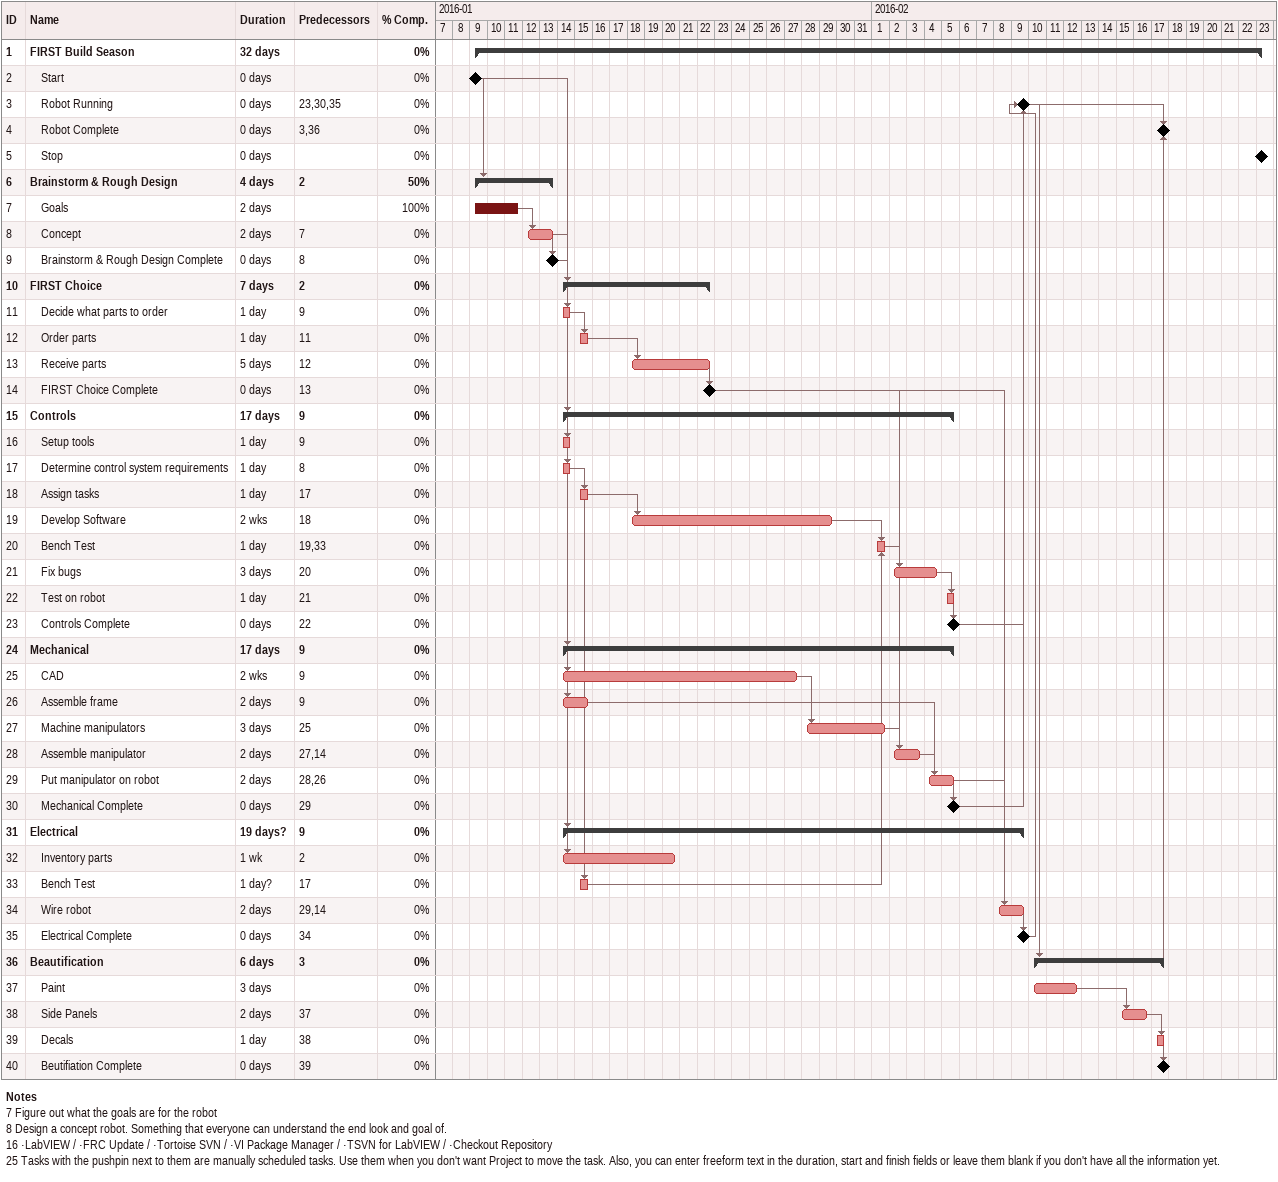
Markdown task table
| ID | Level | Task | Duration | Start | Finish | Predecessors | % complete |
|---|---|---|---|---|---|---|---|
| 1 | 1 | **FIRST Build Season** | 32d | 2016-01-09 | 2016-02-23 |  | 0 |
| 2 | 2 | Start | 0d | 2016-01-09 | 2016-01-09 |  | 0 |
| 3 | 2 | Robot Running | 0d | 2016-02-09 | 2016-02-09 | 23, 30, 35 | 0 |
| 4 | 2 | Robot Complete | 0d | 2016-02-17 | 2016-02-17 | 3, 36 | 0 |
| 5 | 2 | Stop | 0d | 2016-02-23 | 2016-02-23 |  | 0 |
| 6 | 1 | **Brainstorm & Rough Design** | 4d | 2016-01-09 | 2016-01-13 | 2 | 50 |
| 7 | 2 | Goals | 2d | 2016-01-09 | 2016-01-11 |  | 100 |
| 8 | 2 | Concept | 2d | 2016-01-12 | 2016-01-13 | 7 | 0 |
| 9 | 2 | Brainstorm & Rough Design Complete | 0d | 2016-01-13 | 2016-01-13 | 8 | 0 |
| 10 | 1 | **FIRST Choice** | 7d | 2016-01-14 | 2016-01-22 | 2 | 0 |
| 11 | 2 | Decide what parts to order | 1d | 2016-01-14 | 2016-01-14 | 9 | 0 |
| 12 | 2 | Order parts | 1d | 2016-01-15 | 2016-01-15 | 11 | 0 |
| 13 | 2 | Receive parts | 5d | 2016-01-18 | 2016-01-22 | 12 | 0 |
| 14 | 2 | FIRST Choice Complete | 0d | 2016-01-22 | 2016-01-22 | 13 | 0 |
| 15 | 1 | **Controls** | 17d | 2016-01-14 | 2016-02-05 | 9 | 0 |
| 16 | 2 | Setup tools | 1d | 2016-01-14 | 2016-01-14 | 9 | 0 |
| 17 | 2 | Determine control system requirements | 1d | 2016-01-14 | 2016-01-14 | 8 | 0 |
| 18 | 2 | Assign tasks | 1d | 2016-01-15 | 2016-01-15 | 17 | 0 |
| 19 | 2 | Develop Software | 2w | 2016-01-18 | 2016-01-29 | 18 | 0 |
| 20 | 2 | Bench Test | 1d | 2016-02-01 | 2016-02-01 | 19, 33 | 0 |
| 21 | 2 | Fix bugs | 3d | 2016-02-02 | 2016-02-04 | 20 | 0 |
| 22 | 2 | Test on robot | 1d | 2016-02-05 | 2016-02-05 | 21 | 0 |
| 23 | 2 | Controls Complete | 0d | 2016-02-05 | 2016-02-05 | 22 | 0 |
| 24 | 1 | **Mechanical** | 17d | 2016-01-14 | 2016-02-05 | 9 | 0 |
| 25 | 2 | CAD | 2w | 2016-01-14 | 2016-01-27 | 9 | 0 |
| 26 | 2 | Assemble frame | 2d | 2016-01-14 | 2016-01-15 | 9 | 0 |
| 27 | 2 | Machine manipulators | 3d | 2016-01-28 | 2016-02-01 | 25 | 0 |
| 28 | 2 | Assemble manipulator | 2d | 2016-02-02 | 2016-02-03 | 27, 14 | 0 |
| 29 | 2 | Put manipulator on robot | 2d | 2016-02-04 | 2016-02-05 | 28, 26 | 0 |
| 30 | 2 | Mechanical Complete | 0d | 2016-02-05 | 2016-02-05 | 29 | 0 |
| 31 | 1 | **Electrical** | 19d? | 2016-01-14 | 2016-02-09 | 9 | 0 |
| 32 | 2 | Inventory parts | 1w | 2016-01-14 | 2016-01-20 | 2 | 0 |
| 33 | 2 | Bench Test | 1d? | 2016-01-15 | 2016-01-15 | 17 | 0 |
| 34 | 2 | Wire robot | 2d | 2016-02-08 | 2016-02-09 | 29, 14 | 0 |
| 35 | 2 | Electrical Complete | 0d | 2016-02-09 | 2016-02-09 | 34 | 0 |
| 36 | 1 | **Beautification** | 6d | 2016-02-10 | 2016-02-17 | 3 | 0 |
| 37 | 2 | Paint | 3d | 2016-02-10 | 2016-02-12 |  | 0 |
| 38 | 2 | Side Panels | 2d | 2016-02-15 | 2016-02-16 | 37 | 0 |
| 39 | 2 | Decals | 1d | 2016-02-17 | 2016-02-17 | 38 | 0 |
| 40 | 2 | Beutifiation Complete | 0d | 2016-02-17 | 2016-02-17 | 39 | 0 |

Notes
- 7: Figure out what the goals are for the robot
- 8: Design a concept robot. Something that everyone can understand the end look and goal of.
- 16: ·LabVIEW / ·FRC Update / ·Tortoise SVN / ·VI Package Manager / ·TSVN for LabVIEW / ·Checkout Repository
- 25: Tasks with the pushpin next to them are manually scheduled tasks. Use them when you don't want Project to move the task. Also, you can enter freeform text in the duration, start and finish fields or leave them blank if you don't have all the information yet.
